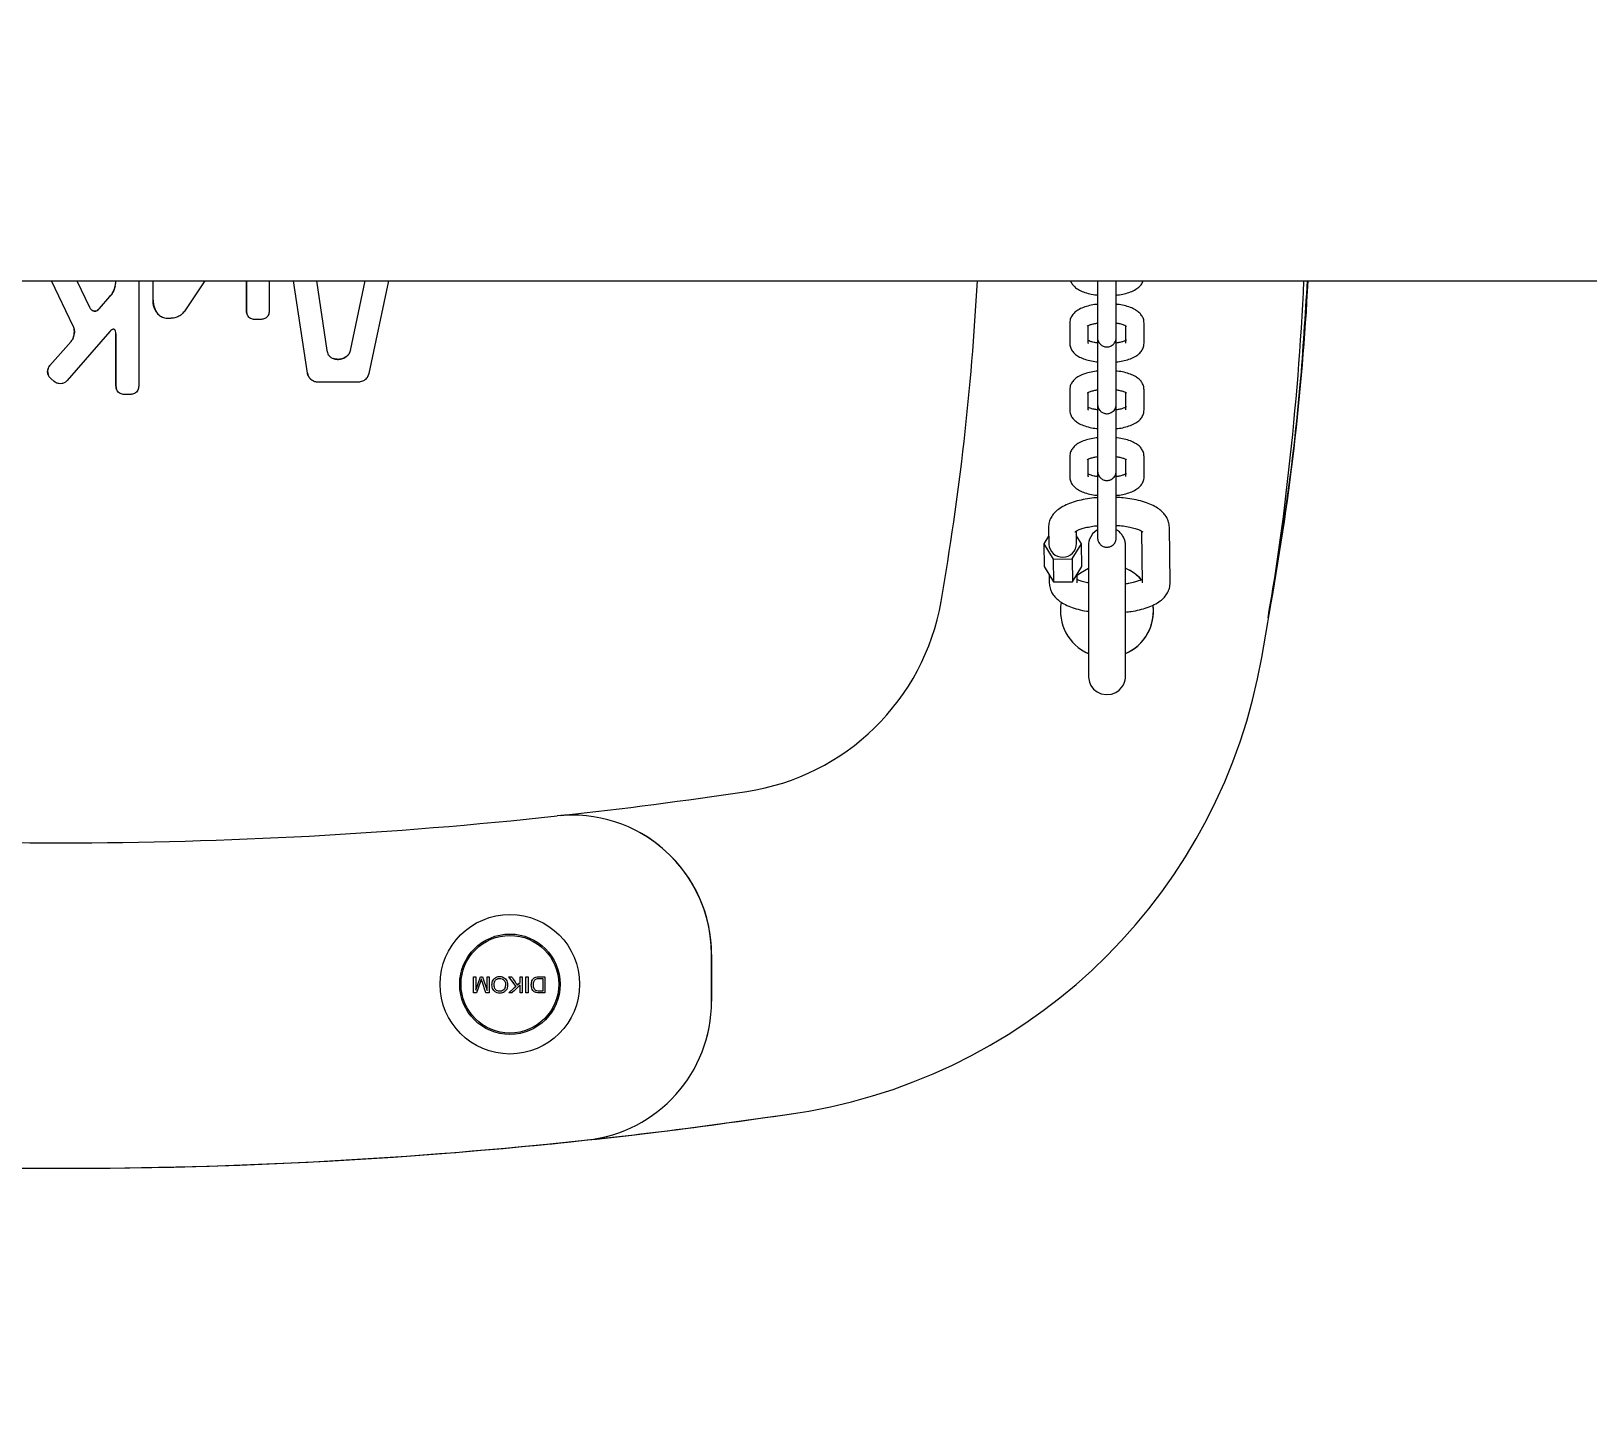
# Model space of a CAD drawing. Header units: millimetres. Extents: x -5636 to 4820, y -5607 to 4029.
# Drawn here: x 3482.2 to 3817, y -188.2 to 106.8 of the extents above; entities that cross this region are included whole.
import ezdxf

# ---------------------------------------------------------------- set-up
doc = ezdxf.new("R2010")
doc.units = ezdxf.units.MM
for name, color, linetype in [('DIKOM_ОБЪЕКТ', 7, 'Continuous'), ('DIKOM_РАЗМЕР_ЗОНА', 7, 'Continuous'), ('DIKOM_РАЗМЕР_ОБЪЕКТА', 7, 'Continuous')]:
    doc.layers.add(name, color=color, linetype=linetype)
doc.styles.add('style1', font='arial.ttf', dxfattribs={"width": 0.8})
doc.dimstyles.new('1-50', dxfattribs={"dimtxt": 300, "dimasz": 200, "dimexe": 100, "dimexo": 0, "dimgap": 100, "dimtad": 1, "dimdec": 0, "dimtxsty": 'style1', "dimcen": 0, "dimclrd": 7, "dimclre": 7, "dimadec": 1, "dimazin": 2, "dimtfac": 1, "dimtdec": 0, "dimtmove": 1, "dimatfit": 3, "dimfxl": 0, "dimlwd": 25, "dimlwe": 18, "dimarcsym": 0})

# ---------------------------------------------------------------- blocks, each defined once
blk = doc.blocks.new('*D15')
at = {"layer": 'Defpoints', "color": 0, "transparency": 16777216}
for p in [(-2269.25, 1034.05), (4820.3, 840.01), (4820.3, -4465.61)]:
    blk.add_point(p, dxfattribs=at)
at = {"layer": 'DIKOM_РАЗМЕР_ОБЪЕКТА', "color": 7, "lineweight": 18, "transparency": 16777216}
for p, q in [((-2269.25, 1034.05), (-2269.25, -4565.61)), ((4820.3, 840.01), (4820.3, -4565.61))]:
    blk.add_line(p, q, dxfattribs=at)
at = {"layer": 'DIKOM_РАЗМЕР_ОБЪЕКТА', "color": 7, "lineweight": 25, "transparency": 16777216}
blk.add_line((-2069.25, -4465.61), (4620.3, -4465.61), dxfattribs=at)
at = {"layer": 'DIKOM_РАЗМЕР_ОБЪЕКТА', "color": 7, "transparency": 16777216}
for points in [[(-2069.25, -4432.28), (-2069.25, -4498.95), (-2269.25, -4465.61)], [(4620.3, -4432.28), (4620.3, -4498.95), (4820.3, -4465.61)]]:
    blk.add_solid(points, dxfattribs=at)
at = {"layer": 'DIKOM_РАЗМЕР_ОБЪЕКТА', "color": 0, "transparency": 16777216, "insert": (1882.33, -4212.44), "char_height": 300, "attachment_point": 5, "style": 'style1'}
blk.add_mtext('7100', dxfattribs=at)
blk = doc.blocks.new('*D13')
at = {"layer": 'Defpoints', "color": 0, "transparency": 16777216}
for p in [(-4159.26, 1546.65), (4820.3, -1862.8), (4820.3, -5506.71)]:
    blk.add_point(p, dxfattribs=at)
at = {"layer": 'DIKOM_РАЗМЕР_ЗОНА', "color": 7, "lineweight": 18, "transparency": 16777216}
for p, q in [((-4159.26, 1546.65), (-4159.26, -5606.71)), ((4820.3, -1862.8), (4820.3, -5606.71))]:
    blk.add_line(p, q, dxfattribs=at)
at = {"layer": 'DIKOM_РАЗМЕР_ЗОНА', "color": 7, "lineweight": 25, "transparency": 16777216}
blk.add_line((-3959.26, -5506.71), (4620.3, -5506.71), dxfattribs=at)
at = {"layer": 'DIKOM_РАЗМЕР_ЗОНА', "color": 7, "transparency": 16777216}
for points in [[(-3959.26, -5473.37), (-3959.26, -5540.04), (-4159.26, -5506.71)], [(4620.3, -5473.37), (4620.3, -5540.04), (4820.3, -5506.71)]]:
    blk.add_solid(points, dxfattribs=at)
at = {"layer": 'DIKOM_РАЗМЕР_ЗОНА', "color": 0, "transparency": 16777216, "insert": (1761.06, -5253.53), "char_height": 300, "attachment_point": 5, "style": 'style1'}
blk.add_mtext('9000', dxfattribs=at)

msp = doc.modelspace()

# ---------------------------------------------------------------- linework, layer by layer
at = {"layer": 'DIKOM_ОБЪЕКТ', "color": 7, "linetype": 'Continuous', "lineweight": 15}
for p, q in [((801.01, 53.1), (4298.42, 53.1)), ((2773.45, 53.09), (4298.42, 53.09)), ((3491.2, 43.3), (3486.52, 53.09)), ((3491.97, 53.09), (3494.71, 47.37)), ((3505.31, 53.09), (3505.31, 30.59)), ((3508.38, 48.92), (3508.38, 53.09)), ((3519.52, 53.09), (3515.2, 46.63)), ((3528.46, 46.72), (3528.46, 53.09)), ((3528.46, 53.09), (3528.46, 46.72)), ((3533.38, 53.09), (3533.38, 46.72)), ((3541.59, 33.19), (3538.6, 53.09)), ((3543.54, 53.09), (3545.74, 38.11)), ((3550.85, 38.09), (3553.98, 53.09)), ((3558.99, 53.09), (3554.78, 33.17)), ((3496.85, 47.08), (3499.11, 49.7)), ((3512.13, 45), (3511.19, 45)), ((3531.41, 44.75), (3530.43, 44.75)), ((3705.53, 43.98), (3705.53, 39.68)), ((3711.53, 45.56), (3711.53, 41.26)), ((3715.53, 41.26), (3715.53, 45.57)), ((3721.53, 39.68), (3721.53, 43.99)), ((3499.11, 42.17), (3489.91, 31.62)), ((3500.39, 30.59), (3500.39, 41.69)), ((3500.39, 41.69), (3500.39, 30.59)), ((3709.53, 39.68), (3709.53, 43.44)), ((3715.53, 39.67), (3715.53, 42.4)), ((3717.53, 43.44), (3717.53, 39.68)), ((3486.19, 34.83), (3490.76, 40.04)), ((3487.14, 31.42), (3486.39, 32.06)), ((3486.39, 32.06), (3487.14, 31.42)), ((3487.14, 31.42), (3487.63, 31.12)), ((3552.37, 31.25), (3543.9, 31.25)), ((3711.53, 31.2), (3711.53, 26.9)), ((3715.53, 26.9), (3715.53, 31.2)), ((3503.35, 28.62), (3502.36, 28.62)), ((3705.53, 29.62), (3705.53, 25.32)), ((3709.53, 25.32), (3709.53, 29.08)), ((3715.53, 25.31), (3715.53, 28.04)), ((3717.53, 29.08), (3717.53, 25.32)), ((3721.53, 25.32), (3721.53, 29.62)), ((3711.53, 16.84), (3711.53, 12.54)), ((3715.53, 12.54), (3715.53, 16.84)), ((3705.53, 15.26), (3705.53, 10.96)), ((3709.53, 10.96), (3709.53, 14.72)), ((3715.54, 10.95), (3715.53, 13.68)), ((3717.53, 14.72), (3717.53, 10.96)), ((3721.53, 10.96), (3721.53, 15.26)), ((3715.54, 6.48), (3715.54, 6.92)), ((3711.53, 2.48), (3711.54, -1.82)), ((3715.54, -1.82), (3715.53, 2.48)), ((3727.13, -11.82), (3726.96, 0.09)), ((3700.99, -1.87), (3699.99, -3.49)), ((3700.97, -0.03), (3701.02, -3.53)), ((3707.02, -3.45), (3706.98, -0.72)), ((3708.04, -3.48), (3706.99, -1.78)), ((3720.98, -0.74), (3721.14, -11.91)), ((3699.99, -3.49), (3702, -6.76)), ((3699.99, -3.49), (3700.06, -8.4)), ((3706.03, -6.75), (3708.04, -3.48)), ((3708.11, -8.39), (3708.04, -3.48)), ((3700.06, -8.4), (3702.07, -11.66)), ((3702, -6.76), (3706.03, -6.75)), ((3702, -6.76), (3702.07, -11.66)), ((3706.03, -6.75), (3706.1, -11.65)), ((3706.1, -11.65), (3708.11, -8.39)), ((3707.13, -11.85), (3707.11, -10.01)), ((3718.36, -9.17), (3718.36, -9.17)), ((3701.11, -10.1), (3701.14, -11.94)), ((3702.07, -11.66), (3706.1, -11.65)), ((3723.54, -17.93), (3723.48, -16.85)), ((3708.72, -26.69), (3708.72, -26.69)), ((3708.72, -26.69), (3709.47, -27.06)), ((3612.97, -65.55), (3612.97, -65.55)), ((3628.51, -101.87), (3628.51, -91.83)), ((3628.51, -91.84), (3628.51, -101.88)), ((3577.32, -96.59), (3577.77, -96.59)), ((3577.32, -100.09), (3577.32, -96.59)), ((3577.32, -100.09), (3577.32, -96.59)), ((3577.32, -96.59), (3577.77, -96.59)), ((3577.77, -96.59), (3577.77, -99.51)), ((3577.78, -99.51), (3578.78, -96.59)), ((3577.78, -99.51), (3578.78, -96.59)), ((3578.78, -96.59), (3579.24, -96.59)), ((3578.78, -96.59), (3579.24, -96.59)), ((3578.99, -97.09), (3578.98, -97.09)), ((3579.24, -96.59), (3580.22, -99.56)), ((3580.23, -96.59), (3580.68, -96.59)), ((3580.23, -99.56), (3580.23, -96.59)), ((3580.23, -99.56), (3580.23, -96.59)), ((3580.23, -96.59), (3580.68, -96.59)), ((3580.68, -96.59), (3580.68, -100.09)), ((3584.85, -96.59), (3586.39, -98.68)), ((3584.85, -96.59), (3584.85, -96.59)), ((3584.85, -96.59), (3585.47, -96.59)), ((3587.32, -96.59), (3587.77, -96.59)), ((3587.32, -97.82), (3587.32, -96.59)), ((3587.32, -96.59), (3587.77, -96.59)), ((3588.59, -96.59), (3589.05, -96.59)), ((3588.59, -100.09), (3588.59, -96.59)), ((3588.59, -96.59), (3589.05, -96.59)), ((3589.05, -96.59), (3589.05, -100.09)), ((3591.37, -96.59), (3592.64, -96.59)), ((3591.37, -96.59), (3592.64, -96.59)), ((3591.42, -97), (3592.18, -97)), ((3592.18, -97), (3592.18, -99.68)), ((3592.18, -97), (3592.18, -99.68)), ((3592.64, -96.59), (3592.64, -100.09)), ((3577.95, -100.09), (3577.32, -100.09)), ((3577.77, -99.51), (3577.78, -99.51)), ((3577.77, -99.51), (3577.78, -99.51)), ((3578.79, -97.65), (3577.95, -100.09)), ((3579.98, -100.09), (3579.15, -97.61)), ((3579.98, -100.09), (3579.15, -97.61)), ((3580.68, -100.09), (3579.98, -100.09)), ((3580.22, -99.56), (3580.23, -99.56)), ((3580.22, -99.56), (3580.23, -99.56)), ((3580.22, -99.56), (3580.22, -99.56)), ((3584.18, -98.29), (3584.18, -98.29)), ((3586.39, -98.68), (3584.89, -100.09)), ((3586.73, -98.37), (3587.32, -97.82)), ((3586.73, -98.37), (3586.73, -98.37)), ((3587.32, -100.09), (3587.32, -98.41)), ((3587.32, -98.41), (3587.32, -98.41)), ((3587.77, -100.09), (3587.32, -100.09)), ((3589.05, -100.09), (3588.59, -100.09)), ((3592.64, -100.09), (3591.42, -100.09)), ((3592.18, -99.68), (3591.43, -99.68)), ((3592.18, -99.68), (3591.43, -99.68)), ((3649.42, -125.48), (3649.42, -125.48)), ((3498.46, -137.75), (3498.64, -137.75)), ((3498.64, -137.75), (3513.16, -137.51))]:
    msp.add_line(p, q, dxfattribs=at)
at = {"layer": 'DIKOM_ОБЪЕКТ', "color": 7, "linetype": 'Continuous', "lineweight": 15, "flags": 128}
for points in [[(3709.53, 39.68), (3709.53, 39.68), (3709.53, 39.62)], [(3709.53, 25.32), (3709.53, 25.32), (3709.53, 25.26)], [(3709.53, 10.96), (3709.53, 10.96), (3709.53, 10.9)], [(3711.54, -0.49), (3711.03, -0.81), (3710.46, -1.37), (3710.06, -1.96), (3709.8, -2.52), (3709.65, -3.01), (3709.57, -3.42), (3709.55, -3.7), (3709.54, -3.84), (3709.54, -3.87), (3709.54, -3.88), (3709.54, -3.9), (3709.54, -3.91), (3709.54, -3.92), (3709.54, -3.95), (3709.54, -4.21), (3709.54, -4.79), (3709.54, -5.66), (3709.54, -6.81), (3709.54, -8.21), (3709.54, -9.83), (3709.54, -11.63), (3709.54, -13.58), (3709.54, -15.62), (3709.54, -17.71), (3709.54, -19.81), (3709.54, -21.87), (3709.54, -23.84), (3709.54, -25.67), (3709.54, -27.33), (3709.54, -28.78), (3709.54, -29.98), (3709.54, -30.91), (3709.54, -31.55), (3709.54, -31.88), (3709.54, -31.93), (3709.54, -31.96), (3709.54, -31.97), (3709.54, -31.99), (3709.54, -32.03), (3709.55, -32.15), (3709.76, -33.24), (3710.08, -33.93), (3710.67, -34.72), (3711.41, -35.31), (3712.33, -35.74), (3713.37, -35.92), (3714.51, -35.81), (3715.43, -35.45), (3716.15, -34.96), (3716.69, -34.39), (3717.07, -33.81), (3717.31, -33.25), (3717.45, -32.77), (3717.51, -32.39), (3717.53, -32.13), (3717.54, -32.02), (3717.54, -31.99), (3717.54, -31.97), (3717.54, -31.96), (3717.54, -31.95), (3717.54, -31.94), (3717.54, -31.9), (3717.54, -31.63), (3717.54, -31.04), (3717.54, -30.16), (3717.54, -29), (3717.54, -27.6), (3717.54, -27.03), (3717.54, -27.03)], [(3707.11, -10.27), (3707.86, -9.7), (3709.55, -8.76)]]:
    msp.add_lwpolyline(points, dxfattribs=at)
at = {"layer": 'DIKOM_ОБЪЕКТ', "color": 7, "linetype": 'Continuous', "lineweight": 15}
for radius in [15, 10.8, 10.5]:
    msp.add_circle((3585.13, -98.22), radius, dxfattribs=at)
for centre, radius, start, end in [((3106.93, 83.7), 579.56, 350.10593, 356.9731), ((3130.73, 82.08), 625.85, 349.87698, 357.34495), ((3130.73, 82.08), 625.85, 349.87698, 357.345), ((3198.71, 82.06), 558.86, 349.606, 357.0285), ((3704.01, -3.36), 3, 183.3158, 358.3138), ((3713.54, -17.93), 10, 42.2289, 66.5027), ((3713.54, -17.93), 10, 42.1544, 61.1812), ((3628.62, -7.3), 50, 278.5703, 350.1053), ((3713.54, -17.93), 10, 169.5353, 246.5027), ((3713.54, -17.93), 10, 293.4973, 7.0309), ((3713.54, -17.93), 10, 293.5666, 0), ((3628.62, -7.3), 120, 279.9819, 350.1056), ((3628.62, -7.3), 120, 279.9819, 350.1056), ((3488.53, 922.21), 990, 276.23708, 278.57089), ((3488.65, 922.21), 990, 263.80443, 269.99367), ((3488.43, 922.21), 990, 270.00633, 276.19557), ((3598.51, -91.83), 30, 0, 96.1956), ((3598.51, -91.84), 30, 0, 61.1812), ((3598.51, -101.87), 30, 276.151, 0), ((3598.51, -101.88), 30, 276.151, 0), ((3488.44, 920.54), 1058.34, 270.55228, 278.74938), ((3488.44, 920.54), 1058.34, 275.42254, 278.74938), ((3488.75, 920.54), 1058.34, 263.84897, 269.98841), ((3488.75, 920.54), 1058.34, 263.84897, 269.98841), ((3488.33, 920.54), 1058.34, 270.0116, 276.15103), ((3488.33, 920.54), 1058.34, 270.0116, 276.15103)]:
    msp.add_arc(centre, radius, start, end, dxfattribs=at)
for points, knots in [([(3499.11, 49.7), (3499.31, 49.96), (3499.68, 50.43), (3500.05, 51.2), (3500.18, 51.7), (3500.25, 51.95)], [0, 0, 0, 0, 0.392989, 0.692605, 1, 1, 1, 1]), ([(3500.25, 51.95), (3500.16, 51.63), (3500, 51.06), (3499.59, 50.3), (3499.27, 49.9), (3499.11, 49.7)], [0, 0, 0, 0, 0.393298, 0.6931, 1, 1, 1, 1]), ([(3500.25, 51.95), (3500.28, 52.12), (3500.34, 52.4), (3500.38, 52.78), (3500.39, 52.99), (3500.39, 53.09)], [0, 0, 0, 0, 0.434862, 0.743244, 1, 1, 1, 1]), ([(3705.7, 53.09), (3705.81, 52.85), (3706.04, 52.33), (3706.64, 51.69), (3707.43, 51.13), (3708.48, 50.64), (3709.79, 50.27), (3710.85, 50.05), (3711.45, 50.01), (3711.53, 50)], [0, 0, 0, 0, 0.121669, 0.255442, 0.406517, 0.586053, 0.782405, 0.971864, 1, 1, 1, 1]), ([(3711.53, 53.09), (3711.53, 52.72), (3711.53, 51.9), (3711.53, 50.58), (3711.53, 49.22), (3711.53, 47.96), (3711.53, 46.88), (3711.53, 46.06), (3711.53, 45.72), (3711.53, 45.56)], [0, 0, 0, 0, 0.127573, 0.27768, 0.427802, 0.577915, 0.728028, 0.878142, 1, 1, 1, 1]), ([(3715.53, 50), (3715.64, 50.01), (3716.25, 50.06), (3717.3, 50.28), (3718.63, 50.66), (3719.73, 51.18), (3720.56, 51.83), (3721.11, 52.46), (3721.27, 52.93), (3721.33, 53.09)], [0, 0, 0, 0, 0.038686, 0.223521, 0.413632, 0.614733, 0.779754, 0.920569, 1, 1, 1, 1]), ([(3715.53, 45.57), (3715.53, 45.66), (3715.53, 45.93), (3715.53, 46.6), (3715.53, 47.63), (3715.53, 48.84), (3715.53, 50.18), (3715.53, 51.55), (3715.53, 52.55), (3715.53, 53.03), (3715.53, 53.09)], [0, 0, 0, 0, 0.078354, 0.228156, 0.378211, 0.528288, 0.678373, 0.828437, 0.978521, 1, 1, 1, 1]), ([(3748.19, -19.41), (3749.61, -11.08), (3752.44, 5.57), (3755.25, 29.77), (3756.21, 45.65), (3756.67, 53.09)], [0, 0, 0, 0, 0.346814, 0.693627, 1, 1, 1, 1]), ([(3494.71, 47.37), (3494.79, 47.22), (3494.94, 46.95), (3495.29, 46.66), (3495.67, 46.53), (3496.05, 46.55), (3496.44, 46.7), (3496.69, 46.9), (3496.83, 47.06), (3496.85, 47.08)], [0, 0, 0, 0, 0.190613, 0.344937, 0.50041, 0.634237, 0.76627, 0.968492, 1, 1, 1, 1]), ([(3496.85, 47.08), (3496.73, 46.96), (3496.51, 46.74), (3496.1, 46.55), (3495.71, 46.53), (3495.43, 46.6), (3495.32, 46.68), (3495.3, 46.69)], [0, 0, 0, 0, 0.290515, 0.525926, 0.762942, 0.967149, 1, 1, 1, 1]), ([(3511.19, 45), (3510.85, 45.08), (3510.19, 45.23), (3509.33, 45.94), (3508.65, 47.09), (3508.4, 48.16), (3508.38, 48.83), (3508.38, 48.92)], [0, 0, 0, 0, 0.193496, 0.387504, 0.617288, 0.948965, 1, 1, 1, 1]), ([(3508.38, 48.92), (3508.41, 48.58), (3508.47, 47.67), (3508.94, 46.5), (3509.63, 45.63), (3510.08, 45.42), (3510.23, 45.35)], [0, 0, 0, 0, 0.238662, 0.645122, 0.882576, 1, 1, 1, 1]), ([(3711.53, 48.02), (3711.42, 48.01), (3710.81, 47.96), (3709.76, 47.75), (3708.43, 47.36), (3707.33, 46.84), (3706.48, 46.2), (3705.9, 45.46), (3705.58, 44.7), (3705.54, 44.19), (3705.53, 43.98)], [0, 0, 0, 0, 0.033925, 0.195391, 0.361448, 0.537105, 0.681247, 0.804255, 0.920287, 1, 1, 1, 1]), ([(3715.53, 48.02), (3715.53, 48.28), (3715.53, 48.98), (3715.53, 49.61), (3715.53, 50)], [0, 0, 0, 0, 0.367164, 1, 1, 1, 1]), ([(3721.53, 43.99), (3721.5, 44.29), (3721.44, 44.89), (3721.01, 45.68), (3720.42, 46.33), (3719.62, 46.89), (3718.58, 47.38), (3717.26, 47.76), (3716.21, 47.97), (3715.61, 48.02), (3715.53, 48.02)], [0, 0, 0, 0, 0.117236, 0.231185, 0.348303, 0.480569, 0.637753, 0.809641, 0.975508, 1, 1, 1, 1]), ([(3513.29, 45.18), (3513.13, 45.14), (3512.86, 45.07), (3512.47, 45.01), (3512.24, 45), (3512.13, 45)], [0, 0, 0, 0, 0.42622, 0.711911, 1, 1, 1, 1]), ([(3515.2, 46.63), (3514.99, 46.37), (3514.58, 45.83), (3513.88, 45.38), (3513.42, 45.23), (3513.29, 45.18)], [0, 0, 0, 0, 0.412367, 0.826925, 1, 1, 1, 1]), ([(3528.68, 45.69), (3528.63, 45.82), (3528.54, 46.05), (3528.47, 46.4), (3528.46, 46.61), (3528.46, 46.72)], [0, 0, 0, 0, 0.392513, 0.693648, 1, 1, 1, 1]), ([(3528.46, 46.72), (3528.46, 46.58), (3528.47, 46.34), (3528.56, 45.99), (3528.64, 45.79), (3528.68, 45.69)], [0, 0, 0, 0, 0.394166, 0.694646, 1, 1, 1, 1]), ([(3530.43, 44.75), (3530.15, 44.77), (3529.7, 44.79), (3529.14, 45.06), (3528.84, 45.38), (3528.72, 45.61), (3528.68, 45.69)], [0, 0, 0, 0, 0.392903, 0.63042, 0.869348, 1, 1, 1, 1]), ([(3532.44, 44.98), (3532.31, 44.92), (3532.08, 44.83), (3531.73, 44.77), (3531.52, 44.76), (3531.41, 44.75)], [0, 0, 0, 0, 0.392505, 0.693691, 1, 1, 1, 1]), ([(3533.38, 46.72), (3533.36, 46.44), (3533.34, 46), (3533.07, 45.44), (3532.76, 45.13), (3532.52, 45.02), (3532.44, 44.98)], [0, 0, 0, 0, 0.392896, 0.630424, 0.869281, 1, 1, 1, 1]), ([(3709.32, 43.32), (3709.31, 43.32), (3709.29, 43.29), (3709.51, 43.45), (3709.99, 43.65), (3710.68, 43.85), (3711.26, 43.95), (3711.53, 43.99)], [0, 0, 0, 0, 0.089102, 0.299718, 0.528216, 0.781286, 1, 1, 1, 1]), ([(3711.53, 41.26), (3711.53, 41.18), (3711.53, 40.94), (3711.53, 40.89), (3711.53, 40.85), (3711.53, 40.84), (3711.53, 40.83), (3711.53, 40.81), (3711.53, 40.73), (3711.55, 40.47), (3711.66, 40.07), (3711.96, 39.57), (3712.42, 39.14), (3713.08, 38.86), (3713.79, 38.83), (3714.43, 39.03), (3714.89, 39.36), (3715.2, 39.72), (3715.38, 40.07), (3715.47, 40.37), (3715.51, 40.59), (3715.53, 40.73), (3715.53, 40.81), (3715.53, 40.83), (3715.53, 40.84), (3715.53, 40.84), (3715.53, 40.85), (3715.53, 40.86), (3715.53, 40.88), (3715.53, 41.06), (3715.53, 41.6), (3715.53, 42.43), (3715.53, 43.25), (3715.53, 43.82), (3715.53, 43.99)], [0, 0, 0, 0, 0.048676, 0.141861, 0.144861, 0.146433, 0.147416, 0.148572, 0.15172, 0.162889, 0.202045, 0.233692, 0.279932, 0.327012, 0.375984, 0.422298, 0.459478, 0.490824, 0.517083, 0.538187, 0.553793, 0.563649, 0.567173, 0.568284, 0.569091, 0.57005, 0.571732, 0.575906, 0.594633, 0.683297, 0.776835, 0.870082, 0.963305, 1, 1, 1, 1]), ([(3715.53, 43.99), (3715.79, 43.95), (3716.41, 43.85), (3717.11, 43.63), (3717.59, 43.43), (3717.78, 43.28), (3717.75, 43.31), (3717.74, 43.32)], [0, 0, 0, 0, 0.214113, 0.494741, 0.727335, 0.939371, 1, 1, 1, 1]), ([(3490.76, 40.04), (3490.92, 40.26), (3491.29, 40.8), (3491.5, 41.85), (3491.44, 42.75), (3491.25, 43.2), (3491.2, 43.3)], [0, 0, 0, 0, 0.23716, 0.568648, 0.905881, 1, 1, 1, 1]), ([(3491.2, 43.3), (3491.29, 43.04), (3491.51, 42.42), (3491.43, 41.35), (3491.13, 40.5), (3490.83, 40.12), (3490.76, 40.04)], [0, 0, 0, 0, 0.239355, 0.572947, 0.911797, 1, 1, 1, 1]), ([(3500.39, 41.69), (3500.39, 41.86), (3500.38, 42.11), (3500.27, 42.4), (3500.17, 42.55), (3500.04, 42.64), (3499.9, 42.67), (3499.72, 42.65), (3499.45, 42.52), (3499.25, 42.33), (3499.12, 42.19), (3499.11, 42.17)], [0, 0, 0, 0, 0.240425, 0.33428, 0.428824, 0.488959, 0.549184, 0.621552, 0.736261, 0.970279, 1, 1, 1, 1]), ([(3711.53, 39.67), (3711.27, 39.72), (3710.66, 39.81), (3709.95, 40.02), (3709.66, 40.16), (3709.53, 40.22)], [0, 0, 0, 0, 0.303137, 0.699861, 1, 1, 1, 1]), ([(3711.53, 40.79), (3711.53, 40.58), (3711.53, 40.04), (3711.53, 38.95), (3711.53, 37.61), (3711.53, 36.22), (3711.53, 34.86), (3711.53, 33.6), (3711.53, 32.52), (3711.53, 31.7), (3711.53, 31.36), (3711.53, 31.2)], [0, 0, 0, 0, 0.07159, 0.190443, 0.309285, 0.428135, 0.546985, 0.66582, 0.784672, 0.903517, 1, 1, 1, 1]), ([(3715.53, 42.4), (3715.53, 42.48), (3715.53, 42.72), (3715.53, 42.77), (3715.53, 42.81), (3715.53, 42.82), (3715.53, 42.83), (3715.53, 42.85), (3715.53, 42.87), (3715.53, 42.88)], [0, 0, 0, 0, 0.32321, 0.942004, 0.961919, 0.972355, 0.978945, 0.986572, 1, 1, 1, 1]), ([(3715.53, 31.2), (3715.53, 31.3), (3715.53, 31.57), (3715.53, 32.24), (3715.53, 33.27), (3715.53, 34.48), (3715.53, 35.81), (3715.53, 37.2), (3715.53, 38.57), (3715.53, 39.84), (3715.53, 40.95), (3715.53, 41.85), (3715.53, 42.47), (3715.53, 42.76), (3715.53, 42.78), (3715.53, 42.79)], [0, 0, 0, 0, 0.043709, 0.127261, 0.21096, 0.294667, 0.378375, 0.46209, 0.545803, 0.629512, 0.713217, 0.796925, 0.880631, 0.964311, 1, 1, 1, 1]), ([(3715.53, 40.86), (3715.53, 40.87), (3715.53, 40.87), (3715.53, 40.96), (3715.53, 41.15), (3715.53, 41.26)], [0, 0, 0, 0, 0.089199, 0.519023, 1, 1, 1, 1]), ([(3717.74, 40.34), (3717.75, 40.35), (3717.77, 40.37), (3717.55, 40.21), (3717.07, 40.02), (3716.38, 39.81), (3715.8, 39.71), (3715.53, 39.67)], [0, 0, 0, 0, 0.087453, 0.298493, 0.52748, 0.781068, 1, 1, 1, 1]), ([(3545.74, 38.11), (3545.82, 37.79), (3545.96, 37.25), (3546.49, 36.66), (3546.89, 36.47), (3547.09, 36.38)], [0, 0, 0, 0, 0.431347, 0.713723, 1, 1, 1, 1]), ([(3548.24, 36.17), (3548.57, 36.21), (3549.22, 36.29), (3550.08, 36.8), (3550.64, 37.44), (3550.8, 37.92), (3550.85, 38.09)], [0, 0, 0, 0, 0.282734, 0.5655, 0.845649, 1, 1, 1, 1]), ([(3550.85, 38.09), (3550.77, 37.87), (3550.62, 37.43), (3550.12, 36.85), (3549.42, 36.39), (3548.74, 36.2), (3548.33, 36.18), (3548.24, 36.17)], [0, 0, 0, 0, 0.200594, 0.404795, 0.646183, 0.920527, 1, 1, 1, 1]), ([(3705.53, 39.68), (3705.56, 39.37), (3705.62, 38.77), (3706.04, 37.98), (3706.64, 37.33), (3707.43, 36.77), (3708.48, 36.28), (3709.8, 35.91), (3710.85, 35.69), (3711.45, 35.65), (3711.53, 35.64)], [0, 0, 0, 0, 0.11723, 0.231161, 0.348264, 0.480508, 0.637666, 0.809525, 0.975366, 1, 1, 1, 1]), ([(3715.53, 35.64), (3715.64, 35.65), (3716.25, 35.7), (3717.3, 35.92), (3718.63, 36.3), (3719.73, 36.82), (3720.58, 37.46), (3721.16, 38.2), (3721.48, 38.96), (3721.52, 39.47), (3721.53, 39.68)], [0, 0, 0, 0, 0.033797, 0.195287, 0.361369, 0.537042, 0.681212, 0.80423, 0.920279, 1, 1, 1, 1]), ([(3486.39, 32.06), (3486.24, 32.22), (3485.93, 32.54), (3485.71, 33.18), (3485.7, 33.85), (3485.88, 34.42), (3486.1, 34.72), (3486.19, 34.83)], [0, 0, 0, 0, 0.213661, 0.427112, 0.642253, 0.859385, 1, 1, 1, 1]), ([(3486.19, 34.83), (3486.06, 34.65), (3485.81, 34.29), (3485.68, 33.63), (3485.76, 32.96), (3486.02, 32.42), (3486.29, 32.16), (3486.39, 32.06)], [0, 0, 0, 0, 0.213254, 0.426217, 0.640879, 0.858082, 1, 1, 1, 1]), ([(3547.09, 36.38), (3547.25, 36.33), (3547.52, 36.24), (3547.9, 36.18), (3548.13, 36.18), (3548.24, 36.17)], [0, 0, 0, 0, 0.426376, 0.711319, 1, 1, 1, 1]), ([(3548.24, 36.17), (3548.08, 36.18), (3547.8, 36.19), (3547.42, 36.27), (3547.2, 36.34), (3547.09, 36.38)], [0, 0, 0, 0, 0.411004, 0.703867, 1, 1, 1, 1]), ([(3711.53, 33.66), (3711.42, 33.65), (3710.81, 33.6), (3709.76, 33.39), (3708.43, 33), (3707.33, 32.48), (3706.49, 31.84), (3705.9, 31.1), (3705.58, 30.34), (3705.55, 29.83), (3705.53, 29.62)], [0, 0, 0, 0, 0.033945, 0.195401, 0.361445, 0.537096, 0.681243, 0.804254, 0.92028, 1, 1, 1, 1]), ([(3715.53, 33.66), (3715.53, 33.92), (3715.53, 34.62), (3715.53, 35.25), (3715.53, 35.64)], [0, 0, 0, 0, 0.3671, 1, 1, 1, 1]), ([(3721.53, 29.62), (3721.5, 29.93), (3721.44, 30.53), (3721.02, 31.32), (3720.43, 31.97), (3719.63, 32.53), (3718.58, 33.02), (3717.26, 33.4), (3716.21, 33.61), (3715.61, 33.65), (3715.53, 33.66)], [0, 0, 0, 0, 0.117236, 0.231186, 0.348319, 0.480567, 0.637751, 0.809664, 0.97553, 1, 1, 1, 1]), ([(3489.91, 31.62), (3489.75, 31.46), (3489.43, 31.16), (3488.78, 30.94), (3488.11, 30.93), (3487.54, 31.11), (3487.25, 31.33), (3487.14, 31.42)], [0, 0, 0, 0, 0.214987, 0.429648, 0.645129, 0.862085, 1, 1, 1, 1]), ([(3500.61, 29.55), (3500.56, 29.68), (3500.47, 29.91), (3500.41, 30.26), (3500.4, 30.48), (3500.39, 30.59)], [0, 0, 0, 0, 0.392191, 0.693378, 1, 1, 1, 1]), ([(3500.39, 30.59), (3500.4, 30.45), (3500.41, 30.2), (3500.49, 29.85), (3500.57, 29.65), (3500.61, 29.55)], [0, 0, 0, 0, 0.394153, 0.694557, 1, 1, 1, 1]), ([(3505.31, 30.59), (3505.3, 30.31), (3505.28, 29.86), (3505.01, 29.3), (3504.69, 29), (3504.46, 28.88), (3504.38, 28.84)], [0, 0, 0, 0, 0.392725, 0.630059, 0.86878, 1, 1, 1, 1]), ([(3543.9, 31.25), (3543.66, 31.28), (3543.18, 31.33), (3542.51, 31.7), (3541.94, 32.27), (3541.66, 32.83), (3541.6, 33.15), (3541.59, 33.19)], [0, 0, 0, 0, 0.218803, 0.441379, 0.695431, 0.958391, 1, 1, 1, 1]), ([(3541.59, 33.19), (3541.66, 32.96), (3541.79, 32.5), (3542.24, 31.91), (3542.66, 31.66), (3542.87, 31.53)], [0, 0, 0, 0, 0.32708, 0.659907, 1, 1, 1, 1]), ([(3553.45, 31.47), (3553.28, 31.41), (3553.02, 31.32), (3552.65, 31.26), (3552.46, 31.26), (3552.37, 31.25)], [0, 0, 0, 0, 0.490924, 0.744144, 1, 1, 1, 1]), ([(3554.78, 33.17), (3554.68, 32.85), (3554.53, 32.36), (3554.04, 31.77), (3553.67, 31.58), (3553.45, 31.47)], [0, 0, 0, 0, 0.451497, 0.676186, 1, 1, 1, 1]), ([(3502.36, 28.62), (3502.08, 28.63), (3501.64, 28.66), (3501.08, 28.92), (3500.77, 29.24), (3500.66, 29.47), (3500.61, 29.55)], [0, 0, 0, 0, 0.393351, 0.630756, 0.869662, 1, 1, 1, 1]), ([(3504.38, 28.84), (3504.25, 28.79), (3504.02, 28.7), (3503.67, 28.63), (3503.46, 28.62), (3503.35, 28.62)], [0, 0, 0, 0, 0.393124, 0.693936, 1, 1, 1, 1]), ([(3709.32, 28.96), (3709.32, 28.95), (3709.3, 28.93), (3709.51, 29.09), (3709.99, 29.29), (3710.68, 29.49), (3711.26, 29.59), (3711.53, 29.63)], [0, 0, 0, 0, 0.089103, 0.299706, 0.528206, 0.781323, 1, 1, 1, 1]), ([(3711.53, 26.9), (3711.53, 26.82), (3711.53, 26.58), (3711.53, 26.53), (3711.53, 26.49), (3711.53, 26.48), (3711.53, 26.47), (3711.53, 26.45), (3711.53, 26.37), (3711.56, 26.11), (3711.67, 25.71), (3711.96, 25.21), (3712.42, 24.78), (3713.08, 24.5), (3713.79, 24.47), (3714.43, 24.67), (3714.9, 25), (3715.2, 25.36), (3715.38, 25.71), (3715.48, 26.01), (3715.52, 26.23), (3715.53, 26.37), (3715.53, 26.45), (3715.53, 26.47), (3715.53, 26.48), (3715.53, 26.48), (3715.53, 26.49), (3715.53, 26.5), (3715.53, 26.52), (3715.53, 26.7), (3715.53, 27.24), (3715.53, 28.07), (3715.53, 28.89), (3715.53, 29.46), (3715.53, 29.63)], [0, 0, 0, 0, 0.048682, 0.141863, 0.144863, 0.146435, 0.147423, 0.148579, 0.151719, 0.162897, 0.202042, 0.233704, 0.27993, 0.327027, 0.375996, 0.422305, 0.459493, 0.490835, 0.517087, 0.538199, 0.553805, 0.563654, 0.567171, 0.568292, 0.56909, 0.570052, 0.571734, 0.575908, 0.594635, 0.683301, 0.776837, 0.87008, 0.963309, 1, 1, 1, 1]), ([(3715.53, 29.63), (3715.8, 29.59), (3716.41, 29.49), (3717.12, 29.27), (3717.59, 29.07), (3717.78, 28.92), (3717.75, 28.95), (3717.75, 28.96)], [0, 0, 0, 0, 0.214123, 0.494749, 0.727304, 0.939356, 1, 1, 1, 1]), ([(3715.53, 28.04), (3715.53, 28.12), (3715.53, 28.36), (3715.53, 28.41), (3715.53, 28.45), (3715.53, 28.46), (3715.53, 28.47), (3715.53, 28.49), (3715.53, 28.52), (3715.53, 28.53), (3715.53, 28.53)], [0, 0, 0, 0, 0.320555, 0.934174, 0.95395, 0.9643, 0.970809, 0.978403, 0.999128, 1, 1, 1, 1]), ([(3715.53, 16.84), (3715.53, 16.94), (3715.53, 17.21), (3715.53, 17.88), (3715.53, 18.91), (3715.53, 20.12), (3715.53, 21.45), (3715.53, 22.84), (3715.53, 24.21), (3715.53, 25.48), (3715.53, 26.59), (3715.53, 27.49), (3715.53, 28.11), (3715.53, 28.4), (3715.53, 28.42), (3715.53, 28.43)], [0, 0, 0, 0, 0.043713, 0.127257, 0.210964, 0.294667, 0.378381, 0.462089, 0.545797, 0.629511, 0.713223, 0.796929, 0.880629, 0.964315, 1, 1, 1, 1]), ([(3715.53, 26.5), (3715.53, 26.51), (3715.53, 26.51), (3715.53, 26.6), (3715.53, 26.79), (3715.53, 26.9)], [0, 0, 0, 0, 0.089226, 0.519049, 1, 1, 1, 1]), ([(3705.53, 25.32), (3705.56, 25.01), (3705.62, 24.41), (3706.05, 23.62), (3706.64, 22.97), (3707.44, 22.41), (3708.49, 21.92), (3709.8, 21.55), (3710.86, 21.33), (3711.46, 21.29), (3711.53, 21.28)], [0, 0, 0, 0, 0.117206, 0.231141, 0.348257, 0.480484, 0.637644, 0.809526, 0.975365, 1, 1, 1, 1]), ([(3711.53, 25.31), (3711.27, 25.35), (3710.66, 25.45), (3709.96, 25.66), (3709.68, 25.8), (3709.56, 25.85)], [0, 0, 0, 0, 0.308718, 0.712803, 1, 1, 1, 1]), ([(3711.53, 26.53), (3711.53, 26.29), (3711.53, 25.72), (3711.53, 24.59), (3711.53, 23.25), (3711.53, 21.86), (3711.53, 20.5), (3711.53, 19.24), (3711.53, 18.16), (3711.53, 17.34), (3711.53, 17), (3711.53, 16.84)], [0, 0, 0, 0, 0.082369, 0.199842, 0.317305, 0.434774, 0.552235, 0.66971, 0.787171, 0.904646, 1, 1, 1, 1]), ([(3717.74, 25.98), (3717.75, 25.99), (3717.77, 26.01), (3717.55, 25.85), (3717.07, 25.65), (3716.38, 25.45), (3715.8, 25.35), (3715.53, 25.31)], [0, 0, 0, 0, 0.087454, 0.298489, 0.527479, 0.78111, 1, 1, 1, 1]), ([(3715.53, 21.28), (3715.64, 21.29), (3716.25, 21.34), (3717.3, 21.55), (3718.64, 21.94), (3719.73, 22.46), (3720.58, 23.1), (3721.16, 23.84), (3721.48, 24.6), (3721.52, 25.11), (3721.53, 25.32)], [0, 0, 0, 0, 0.033797, 0.195277, 0.361356, 0.53704, 0.681202, 0.804229, 0.920279, 1, 1, 1, 1]), ([(3715.53, 19.3), (3715.53, 19.56), (3715.53, 20.26), (3715.53, 20.89), (3715.53, 21.28)], [0, 0, 0, 0, 0.36714, 1, 1, 1, 1]), ([(3711.53, 19.3), (3711.43, 19.29), (3710.81, 19.24), (3709.76, 19.03), (3708.43, 18.64), (3707.33, 18.12), (3706.49, 17.48), (3705.9, 16.74), (3705.58, 15.98), (3705.55, 15.47), (3705.53, 15.26)], [0, 0, 0, 0, 0.033946, 0.195401, 0.361469, 0.537114, 0.681262, 0.80426, 0.920292, 1, 1, 1, 1]), ([(3721.53, 15.26), (3721.5, 15.57), (3721.44, 16.17), (3721.02, 16.96), (3720.43, 17.61), (3719.63, 18.17), (3718.58, 18.66), (3717.27, 19.03), (3716.21, 19.25), (3715.61, 19.29), (3715.53, 19.3)], [0, 0, 0, 0, 0.117243, 0.231194, 0.348309, 0.480573, 0.637755, 0.809641, 0.975503, 1, 1, 1, 1]), ([(3709.32, 14.6), (3709.32, 14.59), (3709.3, 14.57), (3709.51, 14.73), (3709.99, 14.93), (3710.68, 15.13), (3711.26, 15.23), (3711.53, 15.27)], [0, 0, 0, 0, 0.089102, 0.299702, 0.52821, 0.781279, 1, 1, 1, 1]), ([(3711.53, 12.54), (3711.53, 12.46), (3711.53, 12.22), (3711.53, 12.17), (3711.53, 12.13), (3711.53, 12.12), (3711.53, 12.11), (3711.53, 12.09), (3711.54, 12.01), (3711.56, 11.75), (3711.67, 11.35), (3711.96, 10.85), (3712.42, 10.42), (3713.08, 10.14), (3713.8, 10.11), (3714.43, 10.31), (3714.9, 10.64), (3715.2, 11), (3715.38, 11.35), (3715.48, 11.64), (3715.52, 11.87), (3715.53, 12.01), (3715.53, 12.09), (3715.53, 12.11), (3715.53, 12.12), (3715.53, 12.12), (3715.53, 12.13), (3715.53, 12.14), (3715.53, 12.16), (3715.53, 12.34), (3715.53, 12.87), (3715.53, 13.71), (3715.53, 14.53), (3715.53, 15.1), (3715.53, 15.27)], [0, 0, 0, 0, 0.048676, 0.141858, 0.144861, 0.146433, 0.147421, 0.148568, 0.151723, 0.162892, 0.202043, 0.233691, 0.279932, 0.327029, 0.375998, 0.422307, 0.459487, 0.490825, 0.517084, 0.538196, 0.553795, 0.563651, 0.567167, 0.568291, 0.569085, 0.570051, 0.57173, 0.575904, 0.594636, 0.683299, 0.776834, 0.870073, 0.963296, 1, 1, 1, 1]), ([(3715.53, 15.27), (3715.8, 15.22), (3716.41, 15.13), (3717.12, 14.91), (3717.6, 14.71), (3717.78, 14.56), (3717.75, 14.59), (3717.75, 14.6)], [0, 0, 0, 0, 0.214167, 0.494746, 0.727338, 0.939357, 1, 1, 1, 1]), ([(3715.53, 13.68), (3715.53, 13.76), (3715.54, 14), (3715.53, 14.05), (3715.53, 14.09), (3715.53, 14.1), (3715.53, 14.11), (3715.53, 14.13), (3715.53, 14.14), (3715.53, 14.15)], [0, 0, 0, 0, 0.32325, 0.942009, 0.96193, 0.972366, 0.978899, 0.986572, 1, 1, 1, 1]), ([(3715.53, 2.48), (3715.53, 2.58), (3715.53, 2.85), (3715.53, 3.52), (3715.53, 4.54), (3715.53, 5.76), (3715.53, 7.09), (3715.53, 8.48), (3715.53, 9.85), (3715.53, 11.12), (3715.53, 12.23), (3715.53, 13.13), (3715.53, 13.75), (3715.53, 14.04), (3715.53, 14.06), (3715.53, 14.07)], [0, 0, 0, 0, 0.043704, 0.127259, 0.210956, 0.29467, 0.378378, 0.462086, 0.5458, 0.62951, 0.713216, 0.796928, 0.880632, 0.96431, 1, 1, 1, 1]), ([(3705.53, 10.96), (3705.56, 10.65), (3705.62, 10.05), (3706.05, 9.26), (3706.64, 8.61), (3707.44, 8.05), (3708.49, 7.56), (3709.8, 7.18), (3710.86, 6.97), (3711.46, 6.93), (3711.53, 6.92)], [0, 0, 0, 0, 0.117236, 0.231186, 0.3483, 0.480567, 0.637751, 0.809642, 0.975508, 1, 1, 1, 1]), ([(3711.53, 10.95), (3711.27, 10.99), (3710.66, 11.09), (3709.97, 11.3), (3709.68, 11.44), (3709.56, 11.49)], [0, 0, 0, 0, 0.308446, 0.712689, 1, 1, 1, 1]), ([(3711.53, 12.07), (3711.53, 11.86), (3711.53, 11.32), (3711.53, 10.23), (3711.53, 8.89), (3711.53, 7.5), (3711.53, 6.14), (3711.53, 4.88), (3711.53, 3.8), (3711.53, 2.98), (3711.53, 2.64), (3711.53, 2.48)], [0, 0, 0, 0, 0.071602, 0.190446, 0.30929, 0.42813, 0.546981, 0.665826, 0.784675, 0.903525, 1, 1, 1, 1]), ([(3715.53, 12.14), (3715.53, 12.14), (3715.53, 12.15), (3715.53, 12.24), (3715.53, 12.43), (3715.53, 12.54)], [0, 0, 0, 0, 0.0892, 0.519024, 1, 1, 1, 1]), ([(3715.53, 6.92), (3715.64, 6.93), (3716.26, 6.98), (3717.31, 7.19), (3718.64, 7.58), (3719.73, 8.1), (3720.58, 8.74), (3721.17, 9.48), (3721.49, 10.24), (3721.52, 10.75), (3721.53, 10.96)], [0, 0, 0, 0, 0.033945, 0.195387, 0.361448, 0.537102, 0.681245, 0.804258, 0.920287, 1, 1, 1, 1]), ([(3717.74, 11.62), (3717.75, 11.63), (3717.77, 11.65), (3717.55, 11.49), (3717.07, 11.29), (3716.38, 11.09), (3715.8, 10.99), (3715.54, 10.95)], [0, 0, 0, 0, 0.087453, 0.298502, 0.527476, 0.78109, 1, 1, 1, 1]), ([(3711.53, 6.43), (3711.43, 6.42), (3710.67, 6.38), (3709.32, 6.19), (3707.53, 5.85), (3705.86, 5.36), (3704.37, 4.74), (3703.15, 4), (3702.19, 3.15), (3701.51, 2.22), (3701.05, 1.15), (3700.99, 0.37), (3700.97, -0.03)], [0, 0, 0, 0, 0.019354, 0.137729, 0.257607, 0.380303, 0.507964, 0.628839, 0.731517, 0.822707, 0.908516, 1, 1, 1, 1]), ([(3726.96, 0.09), (3726.93, 0.46), (3726.86, 1.2), (3726.41, 2.21), (3725.77, 3.1), (3724.92, 3.88), (3723.81, 4.59), (3722.43, 5.22), (3720.78, 5.75), (3718.96, 6.14), (3717.2, 6.39), (3716.04, 6.45), (3715.53, 6.48)], [0, 0, 0, 0, 0.081329, 0.162808, 0.245583, 0.335247, 0.437641, 0.555072, 0.677606, 0.796261, 0.91171, 1, 1, 1, 1]), ([(3706.65, -0.93), (3706.67, -0.91), (3706.71, -0.87), (3707.1, -0.64), (3707.74, -0.36), (3708.67, -0.07), (3709.85, 0.19), (3710.84, 0.36), (3711.43, 0.4), (3711.54, 0.41)], [0, 0, 0, 0, 0.136561, 0.279144, 0.433329, 0.600082, 0.777317, 0.962057, 1, 1, 1, 1]), ([(3711.54, -1.82), (3711.54, -1.9), (3711.54, -2.14), (3711.53, -2.19), (3711.54, -2.23), (3711.54, -2.24), (3711.54, -2.25), (3711.54, -2.27), (3711.54, -2.35), (3711.56, -2.61), (3711.67, -3.01), (3711.97, -3.51), (3712.43, -3.94), (3713.08, -4.22), (3713.8, -4.25), (3714.43, -4.05), (3714.9, -3.72), (3715.2, -3.36), (3715.39, -3.01), (3715.48, -2.72), (3715.52, -2.49), (3715.53, -2.35), (3715.53, -2.27), (3715.54, -2.25), (3715.54, -2.24), (3715.54, -2.24), (3715.54, -2.23), (3715.54, -2.22), (3715.54, -2.2), (3715.54, -2.02), (3715.54, -1.49), (3715.54, -0.65), (3715.54, 0.03), (3715.54, 0.46), (3715.54, 0.47)], [0, 0, 0, 0, 0.050331, 0.146688, 0.149791, 0.151413, 0.152439, 0.153634, 0.156889, 0.168439, 0.208916, 0.241655, 0.289453, 0.338153, 0.388792, 0.436688, 0.475127, 0.507537, 0.53469, 0.55652, 0.572655, 0.58284, 0.586484, 0.587639, 0.588468, 0.589464, 0.591198, 0.595515, 0.614883, 0.706565, 0.803282, 0.899703, 0.9961, 1, 1, 1, 1]), ([(3715.54, 0.47), (3715.66, 0.47), (3716.32, 0.44), (3717.43, 0.3), (3718.77, 0.05), (3719.88, -0.25), (3720.68, -0.57), (3721.13, -0.81), (3721.3, -0.95), (3721.27, -0.92), (3721.26, -0.92)], [0, 0, 0, 0, 0.042553, 0.21597, 0.386797, 0.553152, 0.712753, 0.845583, 0.969738, 1, 1, 1, 1]), ([(3717.54, -8.82), (3717.54, -8.54), (3717.54, -7.73), (3717.54, -6.6), (3717.54, -5.48), (3717.54, -4.64), (3717.54, -4.1), (3717.54, -3.95), (3717.54, -3.92), (3717.54, -3.9), (3717.54, -3.88), (3717.54, -3.84), (3717.54, -3.74), (3717.52, -3.53), (3717.48, -3.19), (3717.35, -2.67), (3717.08, -2.01), (3716.58, -1.28), (3716.03, -0.74), (3715.64, -0.54), (3715.54, -0.49)], [0, 0, 0, 0, 0.066551, 0.197181, 0.327813, 0.458455, 0.58912, 0.719899, 0.736566, 0.741306, 0.743454, 0.745476, 0.750067, 0.761746, 0.784956, 0.814586, 0.86058, 0.917484, 0.979296, 1, 1, 1, 1]), ([(3715.54, -2.22), (3715.54, -2.22), (3715.54, -2.21), (3715.54, -2.12), (3715.54, -1.93), (3715.54, -1.82)], [0, 0, 0, 0, 0.089199, 0.519023, 1, 1, 1, 1]), ([(3717.54, -31.91), (3717.54, -31.91), (3717.54, -31.92), (3717.54, -31.85), (3717.54, -31.63), (3717.54, -31.07), (3717.54, -30.18), (3717.54, -29.01), (3717.54, -27.6), (3717.54, -25.96), (3717.54, -24.14), (3717.54, -22.18), (3717.54, -20.13), (3717.54, -18.03), (3717.54, -15.92), (3717.54, -13.86), (3717.54, -11.89), (3717.54, -10.06), (3717.54, -8.4), (3717.54, -6.96), (3717.54, -5.77), (3717.54, -4.85), (3717.54, -4.23), (3717.54, -4), (3717.54, -3.94), (3717.54, -3.94), (3717.54, -3.94)], [0, 0, 0, 0, 0.001196, 0.020041, 0.060341, 0.108475, 0.15709, 0.205749, 0.254413, 0.303082, 0.351749, 0.40042, 0.449091, 0.49776, 0.546432, 0.595102, 0.643771, 0.692439, 0.741111, 0.789779, 0.838446, 0.887112, 0.935769, 0.984387, 0.99639, 1, 1, 1, 1]), ([(3701.14, -11.94), (3701.17, -12.31), (3701.24, -13.05), (3701.69, -14.06), (3702.33, -14.95), (3703.18, -15.74), (3704.29, -16.44), (3705.67, -17.08), (3707.33, -17.59), (3708.65, -17.91), (3709.42, -18.01), (3709.54, -18.02)], [0, 0, 0, 0, 0.099357, 0.198915, 0.300043, 0.409591, 0.53468, 0.678165, 0.827872, 0.972842, 1, 1, 1, 1]), ([(3709.54, -11.93), (3709.47, -11.91), (3708.97, -11.82), (3708.23, -11.6), (3707.49, -11.32), (3707.25, -11.18), (3707.17, -11.13)], [0, 0, 0, 0, 0.056508, 0.442873, 0.813553, 1, 1, 1, 1]), ([(3717.52, -18.18), (3717.94, -18.14), (3718.99, -18.02), (3720.57, -17.69), (3722.24, -17.21), (3723.73, -16.59), (3724.96, -15.85), (3725.91, -15), (3726.59, -14.07), (3727.05, -13), (3727.11, -12.23), (3727.13, -11.82)], [0, 0, 0, 0, 0.082822, 0.21033, 0.340845, 0.476636, 0.60521, 0.714426, 0.811417, 0.902694, 1, 1, 1, 1]), ([(3721.12, -11.13), (3721.08, -11.16), (3720.91, -11.26), (3720.35, -11.5), (3719.43, -11.78), (3718.47, -12.01), (3717.78, -12.1), (3717.54, -12.14)], [0, 0, 0, 0, 0.088574, 0.325452, 0.58162, 0.853899, 1, 1, 1, 1]), ([(3578.98, -97.09), (3578.95, -97.19), (3578.9, -97.33), (3578.84, -97.51), (3578.81, -97.61), (3578.79, -97.65)], [0, 0, 0, 0, 0.499871, 0.749905, 1, 1, 1, 1]), ([(3579.15, -97.61), (3579.13, -97.56), (3579.1, -97.47), (3579.04, -97.29), (3579.01, -97.17), (3578.99, -97.09)], [0, 0, 0, 0, 0.283498, 0.566998, 1, 1, 1, 1]), ([(3579.15, -97.61), (3579.13, -97.56), (3579.1, -97.47), (3579.04, -97.29), (3579.01, -97.17), (3578.99, -97.09)], [0, 0, 0, 0, 0.283662, 0.567633, 1, 1, 1, 1]), ([(3581.28, -98.33), (3581.3, -98.07), (3581.33, -97.62), (3581.67, -97.07), (3582.1, -96.72), (3582.56, -96.56), (3582.84, -96.55), (3582.95, -96.54)], [0, 0, 0, 0, 0.284247, 0.485152, 0.686047, 0.881369, 1, 1, 1, 1]), ([(3581.73, -98.33), (3581.75, -98.1), (3581.78, -97.74), (3582.04, -97.31), (3582.35, -97.07), (3582.67, -96.96), (3582.88, -96.96), (3582.96, -96.95)], [0, 0, 0, 0, 0.332084, 0.518051, 0.704367, 0.88397, 1, 1, 1, 1]), ([(3582.95, -96.54), (3583.14, -96.55), (3583.43, -96.56), (3583.68, -96.7), (3583.76, -96.75)], [0, 0, 0, 0, 0.665659, 1, 1, 1, 1]), ([(3582.95, -96.54), (3583.14, -96.56), (3583.51, -96.58), (3584, -96.85), (3584.37, -97.25), (3584.6, -97.75), (3584.63, -98.12), (3584.64, -98.3)], [0, 0, 0, 0, 0.203925, 0.410056, 0.591849, 0.802973, 1, 1, 1, 1]), ([(3582.96, -96.95), (3583.13, -96.97), (3583.43, -97), (3583.79, -97.24), (3584.03, -97.54), (3584.17, -97.91), (3584.18, -98.16), (3584.18, -98.29)], [0, 0, 0, 0, 0.251294, 0.436873, 0.621742, 0.820898, 1, 1, 1, 1]), ([(3584.85, -96.59), (3584.92, -96.68), (3585.01, -96.8), (3585.15, -96.99), (3585.43, -97.37), (3585.85, -97.94), (3586.22, -98.45), (3586.39, -98.68)], [0, 0, 0, 0, 0.127388, 0.178921, 0.275663, 0.662776, 1, 1, 1, 1]), ([(3584.85, -96.59), (3584.95, -96.59), (3585.15, -96.59), (3585.36, -96.59), (3585.47, -96.59)], [0, 0, 0, 0, 0.448123, 1, 1, 1, 1]), ([(3585.47, -96.59), (3585.53, -96.68), (3585.85, -97.13), (3586.27, -97.73), (3586.63, -98.23), (3586.73, -98.37)], [0, 0, 0, 0, 0.152807, 0.764033, 1, 1, 1, 1]), ([(3587.32, -97.82), (3587.32, -97.67), (3587.32, -97.26), (3587.32, -96.85), (3587.32, -96.59)], [0, 0, 0, 0, 0.363111, 1, 1, 1, 1]), ([(3587.77, -96.59), (3587.77, -96.8), (3587.77, -97.83), (3587.77, -99), (3587.77, -99.96), (3587.77, -100.09)], [0, 0, 0, 0, 0.177662, 0.888405, 1, 1, 1, 1]), ([(3588.59, -100.09), (3588.59, -99.83), (3588.59, -98.66), (3588.59, -97.49), (3588.59, -96.59)], [0, 0, 0, 0, 0.224967, 1, 1, 1, 1]), ([(3589.73, -98.36), (3589.75, -98.06), (3589.79, -97.61), (3590.06, -97.1), (3590.34, -96.82), (3590.78, -96.62), (3591.14, -96.6), (3591.37, -96.59)], [0, 0, 0, 0, 0.32236, 0.484785, 0.61572, 0.746354, 1, 1, 1, 1]), ([(3589.73, -98.36), (3589.75, -98.06), (3589.79, -97.61), (3590.06, -97.1), (3590.34, -96.82), (3590.78, -96.62), (3591.14, -96.6), (3591.37, -96.59)], [0, 0, 0, 0, 0.321533, 0.483679, 0.614767, 0.745567, 1, 1, 1, 1]), ([(3590.18, -98.37), (3590.19, -98.15), (3590.21, -97.81), (3590.38, -97.42), (3590.59, -97.18), (3590.9, -97.02), (3591.2, -97), (3591.38, -97), (3591.42, -97)], [0, 0, 0, 0, 0.306074, 0.461691, 0.588479, 0.743752, 0.947766, 1, 1, 1, 1]), ([(3582.95, -100.13), (3582.76, -100.12), (3582.36, -100.09), (3581.86, -99.79), (3581.5, -99.37), (3581.3, -98.87), (3581.28, -98.51), (3581.28, -98.33)], [0, 0, 0, 0, 0.212065, 0.426461, 0.611763, 0.809681, 1, 1, 1, 1]), ([(3582.95, -99.72), (3582.77, -99.71), (3582.46, -99.67), (3582.1, -99.42), (3581.85, -99.08), (3581.74, -98.7), (3581.73, -98.44), (3581.73, -98.33)], [0, 0, 0, 0, 0.25397, 0.439071, 0.624044, 0.848286, 1, 1, 1, 1]), ([(3582.95, -99.72), (3582.76, -99.72), (3582.55, -99.71), (3582.39, -99.59), (3582.37, -99.58)], [0, 0, 0, 0, 0.877617, 1, 1, 1, 1]), ([(3584.18, -98.29), (3584.17, -98.55), (3584.14, -98.94), (3583.86, -99.38), (3583.55, -99.61), (3583.23, -99.71), (3583.03, -99.72), (3582.95, -99.72)], [0, 0, 0, 0, 0.365384, 0.537896, 0.710264, 0.891384, 1, 1, 1, 1]), ([(3584.18, -98.29), (3584.18, -98.35), (3584.18, -98.63), (3584.1, -99.04), (3583.82, -99.42), (3583.5, -99.63), (3583.19, -99.72), (3583, -99.72), (3582.95, -99.72)], [0, 0, 0, 0, 0.088551, 0.390147, 0.563745, 0.737033, 0.921705, 1, 1, 1, 1]), ([(3584.64, -98.3), (3584.64, -98.33), (3584.64, -98.49), (3584.6, -98.87), (3584.41, -99.4), (3583.99, -99.84), (3583.49, -100.1), (3583.13, -100.12), (3582.95, -100.13)], [0, 0, 0, 0, 0.035423, 0.177718, 0.406002, 0.622716, 0.810885, 1, 1, 1, 1]), ([(3583.54, -97.1), (3583.63, -97.15), (3583.82, -97.26), (3584.03, -97.56), (3584.17, -97.91), (3584.18, -98.17), (3584.18, -98.29)], [0, 0, 0, 0, 0.206808, 0.467514, 0.75218, 1, 1, 1, 1]), ([(3586.39, -98.68), (3586.33, -98.75), (3586, -99.05), (3585.58, -99.44), (3585.14, -99.85), (3584.97, -100.01), (3584.89, -100.09)], [0, 0, 0, 0, 0.130762, 0.653767, 0.839749, 1, 1, 1, 1]), ([(3585.53, -100.09), (3585.4, -100.09), (3585.18, -100.09), (3584.97, -100.09), (3584.89, -100.09)], [0, 0, 0, 0, 0.623759, 1, 1, 1, 1]), ([(3587.32, -98.41), (3587.21, -98.51), (3586.68, -99.01), (3586.08, -99.57), (3585.59, -100.03), (3585.53, -100.09)], [0, 0, 0, 0, 0.179394, 0.896981, 1, 1, 1, 1]), ([(3586.73, -98.37), (3586.81, -98.3), (3587, -98.11), (3587.2, -97.93), (3587.32, -97.82)], [0, 0, 0, 0, 0.395427, 1, 1, 1, 1]), ([(3587.32, -100.09), (3587.32, -99.9), (3587.32, -99.34), (3587.32, -98.78), (3587.32, -98.41)], [0, 0, 0, 0, 0.343865, 1, 1, 1, 1]), ([(3591.42, -100.09), (3591.18, -100.09), (3590.81, -100.09), (3590.34, -99.87), (3590.02, -99.53), (3589.77, -99.02), (3589.74, -98.59), (3589.73, -98.36)], [0, 0, 0, 0, 0.255391, 0.400683, 0.545924, 0.749544, 1, 1, 1, 1]), ([(3591.43, -99.68), (3591.27, -99.68), (3591.01, -99.68), (3590.67, -99.56), (3590.43, -99.34), (3590.23, -98.97), (3590.19, -98.61), (3590.18, -98.4), (3590.18, -98.37)], [0, 0, 0, 0, 0.230072, 0.367358, 0.505586, 0.689806, 0.956906, 1, 1, 1, 1]), ([(3591.43, -99.68), (3591.27, -99.68), (3591.02, -99.69), (3590.79, -99.59), (3590.72, -99.56)], [0, 0, 0, 0, 0.648979, 1, 1, 1, 1])]:
    msp.add_open_spline(points, degree=3, knots=knots, dxfattribs=at)

# ---------------------------------------------------------------- dimensions: what is measured, and where the dimension line sits
at = {"layer": 'DIKOM_РАЗМЕР_ЗОНА'}
dim = msp.add_linear_dim(base=(4820.3, -5506.71), p1=(-4159.26, 1546.65), p2=(4820.3, -1862.8), text='9000', dimstyle='1-50', dxfattribs=at)
dim.commit()
dim.dimension.update_dxf_attribs({"geometry": '*D13', "text_midpoint": (1761.06, -5506.71), "dimtype": 160})
at = {"layer": 'DIKOM_РАЗМЕР_ОБЪЕКТА'}
dim = msp.add_linear_dim(base=(4820.3, -4465.61), p1=(-2269.25, 1034.05), p2=(4820.3, 840.01), text='7100', dimstyle='1-50', override={"dimscale": 1, "dimtix": 0, "dimtofl": 1, "dimtmove": 1, "dimatfit": 3}, dxfattribs=at)
dim.commit()
dim.dimension.update_dxf_attribs({"geometry": '*D15', "text_midpoint": (1882.33, -4465.61), "dimtype": 160})

doc.saveas('drawing.dxf')
